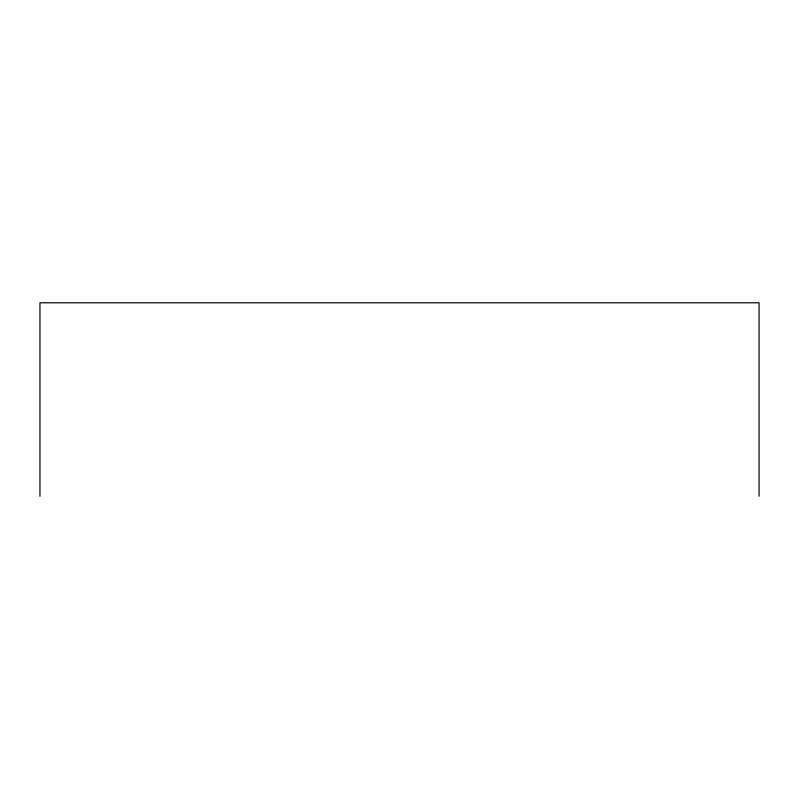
<?xml version="1.0" encoding="UTF-8"?>
<svg xmlns="http://www.w3.org/2000/svg" width="799" height="799" viewBox="0 0 799 799"><rect width="100%" height="100%" fill="white"/><g stroke="black" fill="none" stroke-linecap="round" stroke-linejoin="round"><path stroke-width="1.2" d="M759.05 496.209L759.05 302.791L39.95 302.791L39.95 496.209"/></g></svg>
